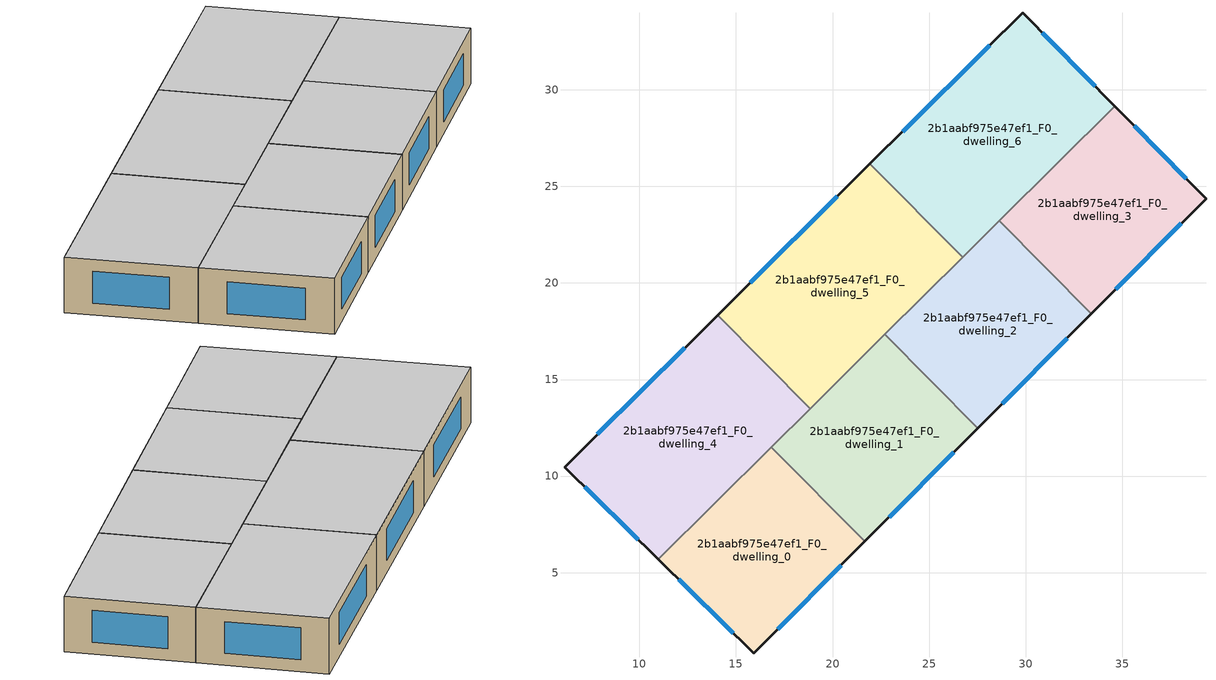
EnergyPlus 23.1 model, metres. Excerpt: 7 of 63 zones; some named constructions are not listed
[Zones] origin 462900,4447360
2b1aabf975e47ef1_F0_dwelling_0
 floor ground (EU_floor_Construction): 16.83,11.5 21.68,6.62 15.92,0.82 10.97,5.69 z0
 wall outside (EU_wall_Construction): 10.97,5.69 15.92,0.82 21.68,6.62 z0:3
 wall to 2b1aabf975e47ef1_F0_dwelling_1 (EU_wall_Construction): 21.68,6.62 16.83,11.5 z0:3
 wall to 2b1aabf975e47ef1_F0_dwelling_4 (EU_wall_Construction): 16.83,11.5 10.97,5.69 z0:3
 window (EU_Window_Construction): 17.15,2.06 20.45,5.37 / 12.03,4.65 14.86,1.86 z0.64:2.36
 ceiling to 2b1aabf975e47ef1_F1_dwelling_0 (EU_floor_Construction): 15.92,0.82 21.68,6.62 16.83,11.5 10.97,5.69 z3
2b1aabf975e47ef1_F0_dwelling_1
 floor ground (EU_floor_Construction): 22.71,17.33 27.52,12.49 21.68,6.62 16.83,11.5 z0
 wall outside (EU_wall_Construction): 21.68,6.62 27.52,12.49 z0:3
 wall to 2b1aabf975e47ef1_F0_dwelling_2 (EU_wall_Construction): 27.52,12.49 22.71,17.33 z0:3
 wall to 2b1aabf975e47ef1_F0_dwelling_5 (EU_wall_Construction): 22.71,17.33 18.84,13.5 z0:3
 wall to 2b1aabf975e47ef1_F0_dwelling_4 (EU_wall_Construction): 18.84,13.5 16.83,11.5 z0:3
 window (EU_Window_Construction): 22.93,7.87 26.27,11.23 z0.64:2.36
 ceiling to 2b1aabf975e47ef1_F1_dwelling_1 (EU_floor_Construction): 21.68,6.62 27.52,12.49 22.71,17.33 16.83,11.5 z3
2b1aabf975e47ef1_F0_dwelling_2
 floor ground (EU_floor_Construction): 28.64,23.21 33.41,18.41 27.52,12.49 22.71,17.33 z0
 wall outside (EU_wall_Construction): 27.52,12.49 33.41,18.41 z0:3
 wall to 2b1aabf975e47ef1_F0_dwelling_3 (EU_wall_Construction): 33.41,18.41 28.64,23.21 z0:3
 wall to 2b1aabf975e47ef1_F0_dwelling_6 (EU_wall_Construction): 28.64,23.21 26.73,21.33 z0:3
 wall to 2b1aabf975e47ef1_F0_dwelling_5 (EU_wall_Construction): 26.73,21.33 22.71,17.34 z0:3
 window (EU_Window_Construction): 28.78,13.76 32.15,17.14 z0.64:2.36
 ceiling to 2b1aabf975e47ef1_F1_dwelling_2 (EU_floor_Construction): 27.52,12.49 33.41,18.41 28.64,23.21 22.71,17.33 z3
2b1aabf975e47ef1_F0_dwelling_3
 floor ground (EU_floor_Construction): 34.62,29.15 39.34,24.37 33.41,18.41 28.64,23.21 z0
 wall outside (EU_wall_Construction): 33.41,18.41 39.34,24.37 34.62,29.15 z0:3
 wall to 2b1aabf975e47ef1_F0_dwelling_6 (EU_wall_Construction): 34.62,29.15 28.64,23.22 z0:3
 window (EU_Window_Construction): 38.33,25.39 35.63,28.13 / 34.68,19.68 38.07,23.09 z0.64:2.36
 ceiling to 2b1aabf975e47ef1_F1_dwelling_3 (EU_floor_Construction): 33.41,18.41 39.34,24.37 34.62,29.15 28.64,23.21 z3
2b1aabf975e47ef1_F0_dwelling_4
 floor ground (EU_floor_Construction): 14.04,18.33 18.84,13.5 10.97,5.69 6.12,10.47 z0
 wall outside (EU_wall_Construction): 14.04,18.33 6.12,10.47 10.97,5.69 z0:3
 wall to 2b1aabf975e47ef1_F0_dwelling_5 (EU_wall_Construction): 18.84,13.5 14.04,18.33 z0:3
 window (EU_Window_Construction): 7.16,9.45 9.93,6.72 / 12.35,16.65 7.82,12.15 z0.64:2.36
 ceiling to 2b1aabf975e47ef1_F1_dwelling_4 (EU_floor_Construction): 18.84,13.5 14.04,18.33 6.12,10.47 10.97,5.69 z3
2b1aabf975e47ef1_F0_dwelling_5
 floor ground (EU_floor_Construction): 21.94,26.16 26.73,21.33 18.84,13.5 14.04,18.33 z0
 wall outside (EU_wall_Construction): 21.94,26.16 14.04,18.33 z0:3
 wall to 2b1aabf975e47ef1_F0_dwelling_6 (EU_wall_Construction): 26.73,21.33 21.94,26.16 z0:3
 window (EU_Window_Construction): 20.25,24.48 15.74,20.01 z0.64:2.36
 ceiling to 2b1aabf975e47ef1_F1_dwelling_5 (EU_floor_Construction): 26.73,21.33 21.94,26.16 14.04,18.33 18.84,13.5 z3
2b1aabf975e47ef1_F0_dwelling_6
 floor ground (EU_floor_Construction): 29.84,34 34.62,29.15 26.73,21.33 21.94,26.16 z0
 wall outside (EU_wall_Construction): 34.62,29.15 29.84,34 21.94,26.16 z0:3
 window (EU_Window_Construction): 33.6,30.19 30.86,32.96 / 28.15,32.32 23.63,27.84 z0.64:2.36
 ceiling to 2b1aabf975e47ef1_F1_dwelling_6 (EU_floor_Construction): 34.62,29.15 29.84,34 21.94,26.16 26.73,21.33 z3
[SCHEDULE:FILE] Column Number=1; Rows to Skip at Top=0; Number of Hours of Data=8760; Column Separator=Comma; Interpolate to Timestep=No; Minutes per Item=60; Adjust Schedule for Daylight Savings=Yes
Name | File
EU_Step8_GainSchedule_2b1aabf975e47ef1_F3_dwelling_3_f000 | ../../schedules/2b1aabf975e47ef1/2b1aabf975e47ef1_F3_dwelling_3_f000_gain.csv
EU_Step8_GainSchedule_2b1aabf975e47ef1_F3_dwelling_4_f000 | ../../schedules/2b1aabf975e47ef1/2b1aabf975e47ef1_F3_dwelling_4_f000_gain.csv
EU_Step8_GainSchedule_2b1aabf975e47ef1_F3_dwelling_5_f000 | ../../schedules/2b1aabf975e47ef1/2b1aabf975e47ef1_F3_dwelling_5_f000_gain.csv
EU_Step8_GainSchedule_2b1aabf975e47ef1_F3_dwelling_6_f000 | ../../schedules/2b1aabf975e47ef1/2b1aabf975e47ef1_F3_dwelling_6_f000_gain.csv
EU_Step8_GainSchedule_2b1aabf975e47ef1_F4_dwelling_0_f000 | ../../schedules/2b1aabf975e47ef1/2b1aabf975e47ef1_F4_dwelling_0_f000_gain.csv
EU_Step8_GainSchedule_2b1aabf975e47ef1_F4_dwelling_1_f000 | ../../schedules/2b1aabf975e47ef1/2b1aabf975e47ef1_F4_dwelling_1_f000_gain.csv
EU_Step8_GainSchedule_2b1aabf975e47ef1_F4_dwelling_2_f000 | ../../schedules/2b1aabf975e47ef1/2b1aabf975e47ef1_F4_dwelling_2_f000_gain.csv
EU_Step8_GainSchedule_2b1aabf975e47ef1_F4_dwelling_3_f000 | ../../schedules/2b1aabf975e47ef1/2b1aabf975e47ef1_F4_dwelling_3_f000_gain.csv
EU_Step8_GainSchedule_2b1aabf975e47ef1_F4_dwelling_4_f000 | ../../schedules/2b1aabf975e47ef1/2b1aabf975e47ef1_F4_dwelling_4_f000_gain.csv
EU_Step8_GainSchedule_2b1aabf975e47ef1_F4_dwelling_5_f000 | ../../schedules/2b1aabf975e47ef1/2b1aabf975e47ef1_F4_dwelling_5_f000_gain.csv
EU_Step8_GainSchedule_2b1aabf975e47ef1_F4_dwelling_6_f000 | ../../schedules/2b1aabf975e47ef1/2b1aabf975e47ef1_F4_dwelling_6_f000_gain.csv
